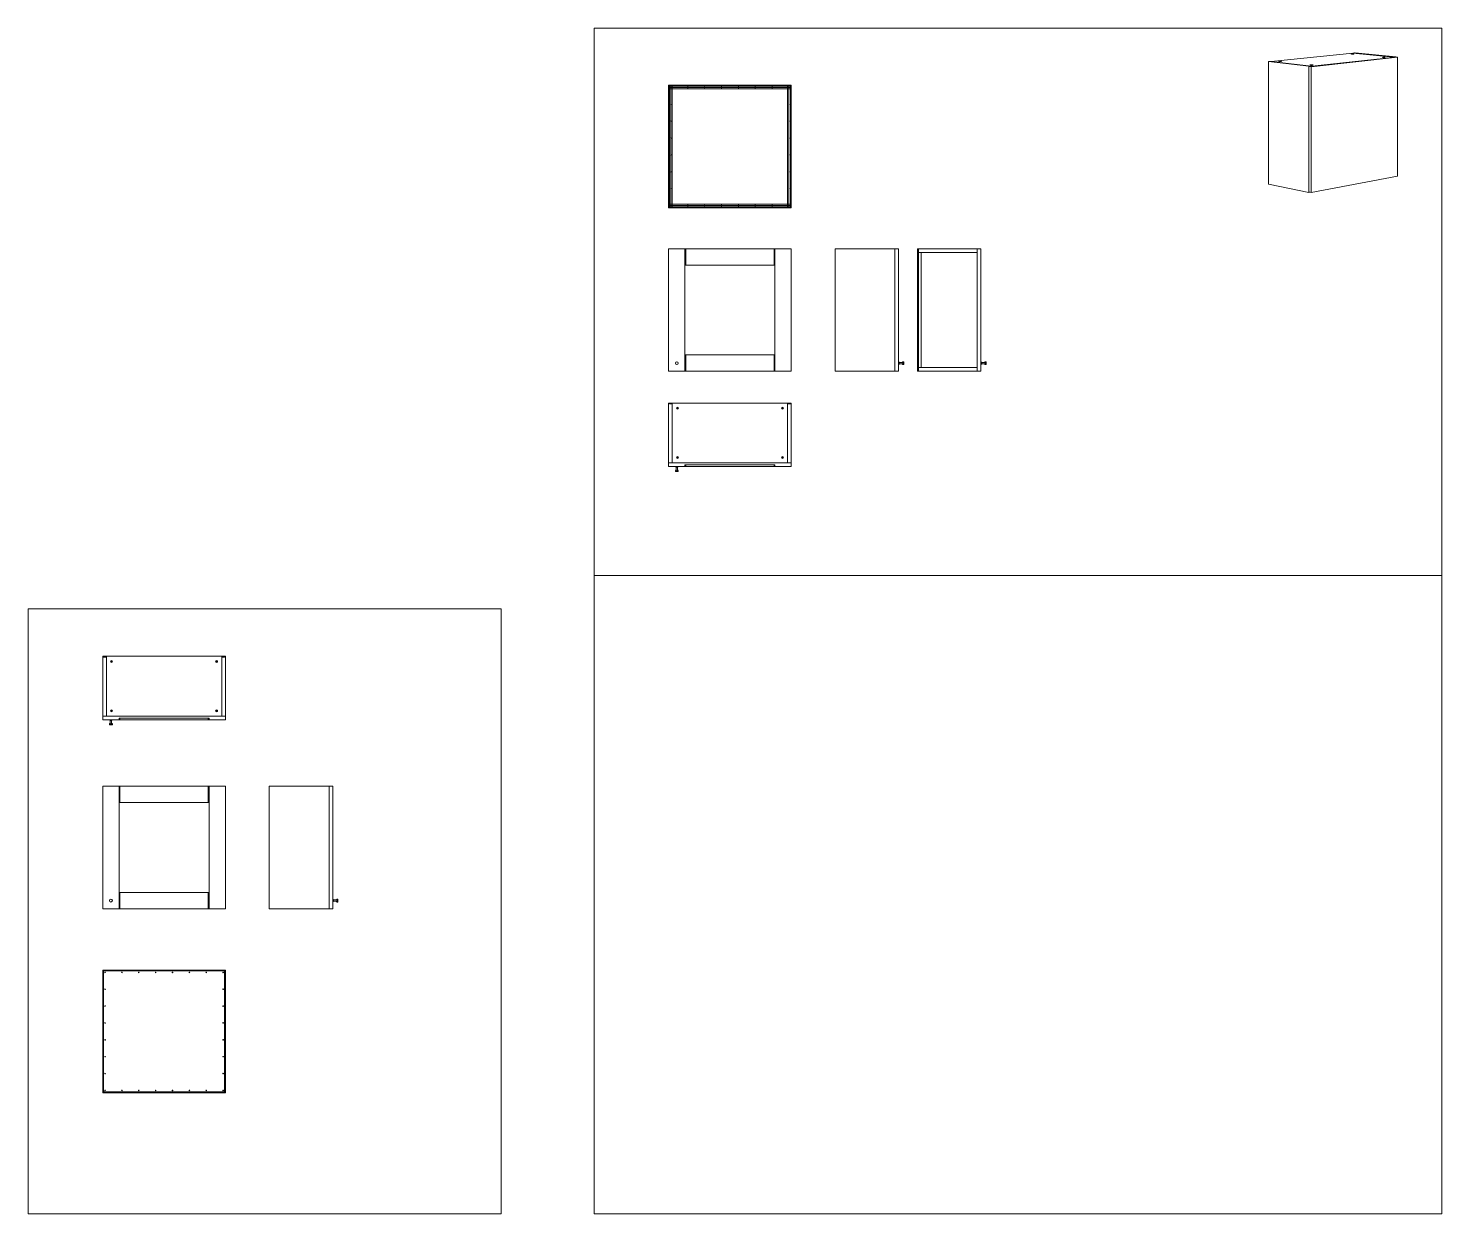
# Model space of a CAD drawing. Header units: centimetres. Extents: x -2268 to 3762, y -1681 to 1458.
# Drawn here: x 3070 to 3762, y -1140 to -560 of the extents above; entities that cross this region are included whole.
import ezdxf

# ---------------------------------------------------------------- set-up
doc = ezdxf.new("R2010")
doc.units = ezdxf.units.CM
for name, color, linetype, lineweight in [('A-SECT-PATT_Num_Penna__6_Num_Penna__6_Num_Penna__6_Num_Penna__6_Num_Penna__6_Num_Penna__6_Num_Penna__6_Num_Penna__6_Num_Penna__3_Num_Penna__3_Num_Penna__3_Num_Penna__3_Num_Penna__3_Num_Penna__3', 3, 'Continuous', 18), ('A-SECT-PATT_Num_Penna__6_Num_Penna__6_Num_Penna__6_Num_Penna__6_Num_Penna__6_Num_Penna__6_Num_Penna__6_Num_Penna__6_Num_Penna__3_Num_Penna__3_Num_Penna__3_Num_Penna__3_Num_Penna__3_Num_Penna__5', 5, 'Continuous', 18), ('A-SECT-PATT_Num_Penna__6_Num_Penna__6_Num_Penna__6_Num_Penna__6_Num_Penna__6_Num_Penna__6_Num_Penna__6_Num_Penna__6_Num_Penna__5_Num_Penna__5_Num_Penna__5_Num_Penna__5_Num_Penna__5_Num_Penna__5', 5, 'Continuous', 18), ('A-SECT-PATT_Num_Penna__6_Num_Penna__6_Num_Penna__6_Num_Penna__6_Num_Penna__6_Num_Penna__6_Num_Penna__6_Num_Penna__6_Num_Penna__6_Num_Penna__6_Num_Penna__6_Num_Penna__6_Num_Penna__6_Num_Penna__6', 6, 'Continuous', 18), ('PDF10_Solid Fills_Num_Penna__5_Num_Penna__5_Num_Penna__5_Num_Penna__5_Num_Penna__5_Num_Penna__5_Num_Penna__5_Num_Penna__5', 5, 'Continuous', 18), ('PDF10_Solid Fills_Num_Penna__82_Num_Penna__82_Num_Penna__82_Num_Penna__82_Num_Penna__82_Num_Penna__82_Num_Penna__82_Num_Penna__82', 82, 'Continuous', 18), ('PDF16_Geometry_Num_Penna__5_Num_Penna__5_Num_Penna__5_Num_Penna__5_Num_Penna__5_Num_Penna__5_Num_Penna__5_Num_Penna__5_Num_Penna__5_Num_Penna__5_Num_Penna__5_Num_Penna__5_Num_Penna__5_Num_Penna__5', 5, 'Continuous', 18), ('PDF16_Geometry_Num_Penna__6_Num_Penna__6_Num_Penna__3_Num_Penna__3_Num_Penna__3_Num_Penna__3_Num_Penna__3_Num_Penna__3_Num_Penna__3_Num_Penna__3_Num_Penna__3_Num_Penna__3_Num_Penna__3_Num_Penna__3', 3, 'Continuous', 18), ('PDF16_Geometry_Num_Penna__6_Num_Penna__6_Num_Penna__6_Num_Penna__3_Num_Penna__3_Num_Penna__3_Num_Penna__3_Num_Penna__3_Num_Penna__3_Num_Penna__3_Num_Penna__3_Num_Penna__3_Num_Penna__3_Num_Penna__3', 3, 'Continuous', 18), ('PDF16_Geometry_Num_Penna__6_Num_Penna__6_Num_Penna__6_Num_Penna__3_Num_Penna__3_Num_Penna__3_Num_Penna__3_Num_Penna__3_Num_Penna__9_Num_Penna__9_Num_Penna__9_Num_Penna__9_Num_Penna__9_Num_Penna__9', 9, 'Continuous', 18), ('PDF16_Geometry_Num_Penna__6_Num_Penna__6_Num_Penna__6_Num_Penna__6_Num_Penna__6_Num_Penna__6_Num_Penna__6_Num_Penna__6_Num_Penna__3_Num_Penna__3_Num_Penna__3_Num_Penna__3_Num_Penna__3_Num_Penna__3', 3, 'Continuous', 18), ('PDF16_Geometry_Num_Penna__6_Num_Penna__6_Num_Penna__6_Num_Penna__6_Num_Penna__6_Num_Penna__6_Num_Penna__6_Num_Penna__6_Num_Penna__6_Num_Penna__6_Num_Penna__6_Num_Penna__6_Num_Penna__6_Num_Penna__6', 6, 'Continuous', 18), ('PDF17_Solid Fills_Num_Penna__5_Num_Penna__5_Num_Penna__5_Num_Penna__5_Num_Penna__5_Num_Penna__5', 5, 'Continuous', 18), ('PDF22_Geometry_Num_Penna__1_Num_Penna__255_Num_Penna__255_Num_Penna__82_Num_Penna__82_Num_Penna__82', 82, 'Continuous', 18), ('PDF22_Solid Fills_Num_Penna__7_Num_Penna__7_Num_Penna__254_Num_Penna__254_Num_Penna__254_Num_Penna__254', 254, 'Continuous', 18), ('PDF22_Solid Fills_Num_Penna__7_Num_Penna__82_Num_Penna__82_Num_Penna__82_Num_Penna__82_Num_Penna__82', 82, 'Continuous', 18), ('PDF2_Geometry_Num_Penna__7_Num_Penna__7_Num_Penna__7_Num_Penna__7_Num_Penna__7_Num_Penna__7', 7, 'Continuous', 18)]:
    doc.layers.add(name, color=color, linetype=linetype, lineweight=lineweight)
doc.layers.add('PDF16_Geometry_Num_Penna__6_Num_Penna__6_Num_Penna__6_Num_Penna__3_Num_Penna__3_Num_Penna__3_Num_Penna__3_Num_Penna__3_Num_Penna__2_Num_Penna__1_Num_Penna__1_Num_Penna__1_Num_Penna__1_Num_Penna__1', color=7, linetype='Continuous', lineweight=18, true_color=0xc6c8ca)

msp = doc.modelspace()

# ---------------------------------------------------------------- linework, layer by layer
at = {"layer": 'A-SECT-PATT_Num_Penna__6_Num_Penna__6_Num_Penna__6_Num_Penna__6_Num_Penna__6_Num_Penna__6_Num_Penna__6_Num_Penna__6_Num_Penna__3_Num_Penna__3_Num_Penna__3_Num_Penna__3_Num_Penna__3_Num_Penna__3', "color": 3, "linetype": 'Continuous', "lineweight": 18}
for p, q in [((3383.9891, -587.8442), (3385.3391, -587.8442)), ((3441.7391, -587.8442), (3443.0891, -587.8442)), ((3383.9891, -647.8442), (3385.3391, -647.8442)), ((3441.7391, -647.8442), (3443.0891, -647.8442))]:
    msp.add_line(p, q, dxfattribs=at)
at = {"layer": 'A-SECT-PATT_Num_Penna__6_Num_Penna__6_Num_Penna__6_Num_Penna__6_Num_Penna__6_Num_Penna__6_Num_Penna__6_Num_Penna__6_Num_Penna__3_Num_Penna__3_Num_Penna__3_Num_Penna__3_Num_Penna__3_Num_Penna__5', "color": 5, "linetype": 'Continuous', "lineweight": 18}
for p, q in [((3107.2386, -1020.7707), (3108.5886, -1020.7707)), ((3164.9886, -1020.7707), (3166.3386, -1020.7707)), ((3107.2386, -1080.7707), (3108.5886, -1080.7707)), ((3164.9886, -1080.7707), (3166.3386, -1080.7707))]:
    msp.add_line(p, q, dxfattribs=at)
at = {"layer": 'A-SECT-PATT_Num_Penna__6_Num_Penna__6_Num_Penna__6_Num_Penna__6_Num_Penna__6_Num_Penna__6_Num_Penna__6_Num_Penna__6_Num_Penna__5_Num_Penna__5_Num_Penna__5_Num_Penna__5_Num_Penna__5_Num_Penna__5', "color": 5, "linetype": 'Continuous', "lineweight": 18}
for centre in [(3387.5391, -723.8442), (3110.7886, -986.7707)]:
    msp.add_circle(centre, 0.7, dxfattribs=at)
at = {"layer": 'A-SECT-PATT_Num_Penna__6_Num_Penna__6_Num_Penna__6_Num_Penna__6_Num_Penna__6_Num_Penna__6_Num_Penna__6_Num_Penna__6_Num_Penna__6_Num_Penna__6_Num_Penna__6_Num_Penna__6_Num_Penna__6_Num_Penna__6', "color": 6, "linetype": 'Continuous', "lineweight": 18}
for p, q in [((3383.5391, -587.8442), (3383.9891, -587.8442)), ((3383.5391, -587.8442), (3383.5391, -647.8442)), ((3383.9891, -587.8442), (3383.9891, -647.8442)), ((3383.9891, -588.2942), (3385.3391, -588.2942)), ((3385.3391, -587.8442), (3385.3391, -588.2942)), ((3385.3391, -587.8442), (3441.7391, -587.8442)), ((3385.3391, -588.2942), (3441.7391, -588.2942)), ((3441.7391, -587.8442), (3441.7391, -588.2942)), ((3441.7391, -588.2942), (3443.0891, -588.2942)), ((3443.0891, -587.8442), (3443.0891, -647.8442)), ((3443.0891, -587.8442), (3443.5391, -587.8442)), ((3443.0891, -588.2942), (3443.0941, -588.2942)), ((3443.5391, -587.8442), (3443.5391, -647.8442)), ((3383.5391, -647.8442), (3441.7391, -647.8442)), ((3383.9891, -647.3942), (3385.3391, -647.3942)), ((3385.3391, -647.8442), (3385.3391, -647.3942)), ((3385.3391, -647.3942), (3441.7391, -647.3942)), ((3441.7391, -647.8442), (3441.7391, -647.3942)), ((3441.7391, -647.3942), (3443.0891, -647.3942)), ((3443.0891, -647.8442), (3443.5391, -647.8442)), ((3383.5391, -667.8442), (3443.5391, -667.8442)), ((3383.5391, -667.8442), (3383.5391, -727.8442)), ((3391.5391, -667.8442), (3391.5391, -727.8442)), ((3391.9391, -667.8442), (3391.9391, -675.8442)), ((3435.1391, -667.8442), (3435.1391, -675.8442)), ((3435.5391, -667.8442), (3435.5391, -727.8442)), ((3443.5391, -667.8442), (3443.5391, -727.8442)), ((3391.5391, -675.8442), (3435.5391, -675.8442)), ((3391.5391, -719.8442), (3435.5391, -719.8442)), ((3391.9391, -719.8442), (3391.9391, -727.8442)), ((3435.1391, -719.8442), (3435.1391, -727.8442)), ((3383.5391, -727.8442), (3443.5391, -727.8442)), ((3391.5391, -773.5442), (3391.5391, -774.3442)), ((3391.9391, -773.5442), (3391.9391, -774.3442)), ((3435.1391, -773.5442), (3435.1391, -774.3442)), ((3435.5391, -773.5442), (3435.5391, -774.3442)), ((3114.7886, -897.4707), (3114.7886, -898.2707)), ((3115.1886, -897.4707), (3115.1886, -898.2707)), ((3158.3886, -897.4707), (3158.3886, -898.2707)), ((3158.7886, -897.4707), (3158.7886, -898.2707)), ((3106.7886, -930.7707), (3166.7886, -930.7707)), ((3106.7886, -930.7707), (3106.7886, -990.7707)), ((3114.7886, -930.7707), (3114.7886, -990.7707)), ((3115.1886, -930.7707), (3115.1886, -938.7707)), ((3158.3886, -930.7707), (3158.3886, -938.7707)), ((3158.7886, -930.7707), (3158.7886, -990.7707)), ((3166.7886, -930.7707), (3166.7886, -990.7707)), ((3114.7886, -938.7707), (3158.7886, -938.7707)), ((3114.7886, -982.7707), (3158.7886, -982.7707)), ((3115.1886, -982.7707), (3115.1886, -990.7707)), ((3158.3886, -982.7707), (3158.3886, -990.7707)), ((3106.7886, -990.7707), (3166.7886, -990.7707)), ((3106.7886, -1020.7707), (3107.2386, -1020.7707)), ((3106.7886, -1020.7707), (3106.7886, -1080.7707)), ((3107.2386, -1020.7707), (3107.2386, -1080.7707)), ((3107.2386, -1021.2207), (3108.5886, -1021.2207)), ((3108.5886, -1020.7707), (3108.5886, -1021.2207)), ((3108.5886, -1020.7707), (3164.9886, -1020.7707)), ((3108.5886, -1021.2207), (3164.9886, -1021.2207)), ((3164.9886, -1020.7707), (3164.9886, -1021.2207)), ((3164.9886, -1021.2207), (3166.3386, -1021.2207)), ((3166.3386, -1020.7707), (3166.3386, -1080.7707)), ((3166.3386, -1020.7707), (3166.7886, -1020.7707)), ((3166.3386, -1021.2207), (3166.3436, -1021.2207)), ((3166.7886, -1020.7707), (3166.7886, -1080.7707)), ((3106.7886, -1080.7707), (3164.9886, -1080.7707)), ((3107.2386, -1080.3207), (3108.5886, -1080.3207)), ((3108.5886, -1080.7707), (3108.5886, -1080.3207)), ((3108.5886, -1080.3207), (3164.9886, -1080.3207)), ((3164.9886, -1080.7707), (3164.9886, -1080.3207)), ((3164.9886, -1080.3207), (3166.3386, -1080.3207)), ((3166.3386, -1080.7707), (3166.7886, -1080.7707))]:
    msp.add_line(p, q, dxfattribs=at)
at = {"layer": 'PDF10_Solid Fills_Num_Penna__5_Num_Penna__5_Num_Penna__5_Num_Penna__5_Num_Penna__5_Num_Penna__5_Num_Penna__5_Num_Penna__5', "color": 5, "linetype": 'Continuous', "lineweight": 18}
for p, q in [((3388.0924, -745.7942), (3387.5857, -745.7942)), ((3388.0924, -745.8942), (3387.5857, -745.8942)), ((3438.9857, -745.7942), (3439.4924, -745.7942)), ((3438.9857, -745.8942), (3439.4924, -745.8942)), ((3388.0924, -769.9942), (3387.5857, -769.9942)), ((3388.0924, -770.0942), (3387.5857, -770.0942)), ((3438.9857, -769.9942), (3439.4924, -769.9942)), ((3438.9857, -770.0942), (3439.4924, -770.0942)), ((3111.3419, -869.7207), (3110.8352, -869.7207)), ((3111.3419, -869.8207), (3110.8352, -869.8207)), ((3162.2352, -869.7207), (3162.7419, -869.7207)), ((3162.2352, -869.8207), (3162.7419, -869.8207)), ((3111.3419, -893.9207), (3110.8352, -893.9207)), ((3111.3419, -894.0207), (3110.8352, -894.0207)), ((3162.2352, -893.9207), (3162.7419, -893.9207)), ((3162.2352, -894.0207), (3162.7419, -894.0207))]:
    msp.add_line(p, q, dxfattribs=at)
for centre in [(3387.8391, -745.8442), (3439.2391, -745.8442), (3387.8391, -770.0442), (3439.2391, -770.0442), (3111.0886, -869.7707), (3162.4886, -869.7707), (3111.0886, -893.9707), (3162.4886, -893.9707)]:
    msp.add_circle(centre, 0.5, dxfattribs=at)
for centre, start, end in [((3387.5857, -745.8442), 90, 270), ((3388.0924, -745.8442), 270, 90), ((3438.9857, -745.8442), 90, 270), ((3439.4924, -745.8442), 270, 90), ((3387.5857, -770.0442), 90, 270), ((3388.0924, -770.0442), 270, 90), ((3438.9857, -770.0442), 90, 270), ((3439.4924, -770.0442), 270, 90), ((3110.8352, -869.7707), 90, 270), ((3111.3419, -869.7707), 270, 90), ((3162.2352, -869.7707), 90, 270), ((3162.7419, -869.7707), 270, 90), ((3110.8352, -893.9707), 90, 270), ((3111.3419, -893.9707), 270, 90), ((3162.2352, -893.9707), 90, 270), ((3162.7419, -893.9707), 270, 90)]:
    msp.add_arc(centre, 0.05, start, end, dxfattribs=at)
at = {"layer": 'PDF10_Solid Fills_Num_Penna__82_Num_Penna__82_Num_Penna__82_Num_Penna__82_Num_Penna__82_Num_Penna__82_Num_Penna__82_Num_Penna__82', "color": 82, "linetype": 'Continuous', "lineweight": 18}
for p, q in [((3387.3416, -745.7942), (3387.3391, -745.7942)), ((3387.3416, -745.8942), (3387.3391, -745.8942)), ((3388.3391, -745.7942), (3388.3366, -745.7942)), ((3388.3391, -745.8942), (3388.3366, -745.8942)), ((3438.7391, -745.7942), (3438.7416, -745.7942)), ((3438.7391, -745.8942), (3438.7416, -745.8942)), ((3439.7366, -745.7942), (3439.7391, -745.7942)), ((3439.7366, -745.8942), (3439.7391, -745.8942)), ((3110.5911, -869.7207), (3110.5886, -869.7207)), ((3110.5911, -869.8207), (3110.5886, -869.8207)), ((3111.5886, -869.7207), (3111.586, -869.7207)), ((3111.5886, -869.8207), (3111.586, -869.8207)), ((3161.9886, -869.7207), (3161.9911, -869.7207)), ((3161.9886, -869.8207), (3161.9911, -869.8207)), ((3162.986, -869.7207), (3162.9886, -869.7207)), ((3162.986, -869.8207), (3162.9886, -869.8207))]:
    msp.add_line(p, q, dxfattribs=at)
at = {"layer": 'PDF16_Geometry_Num_Penna__5_Num_Penna__5_Num_Penna__5_Num_Penna__5_Num_Penna__5_Num_Penna__5_Num_Penna__5_Num_Penna__5_Num_Penna__5_Num_Penna__5_Num_Penna__5_Num_Penna__5_Num_Penna__5_Num_Penna__5', "color": 5, "linetype": 'Continuous', "lineweight": 18}
for p, q in [((3496.3702, -723.3964), (3496.0047, -723.3964)), ((3496.0047, -723.3964), (3496.0047, -724.292)), ((3496.3702, -724.292), (3496.0047, -724.292)), ((3496.3702, -723.3964), (3496.3702, -724.292)), ((3497.6776, -723.5448), (3496.5187, -723.5448)), ((3497.6776, -724.1435), (3496.5187, -724.1435)), ((3498.1136, -723.1442), (3497.6776, -723.5448)), ((3498.1136, -724.5442), (3497.6776, -724.1435)), ((3498.5047, -723.1442), (3498.1136, -723.1442)), ((3498.1136, -723.1442), (3498.1136, -724.5442)), ((3498.5047, -724.5442), (3498.1136, -724.5442)), ((3498.5047, -723.1442), (3498.5047, -724.5442)), ((3536.6483, -723.3964), (3536.2828, -723.3964)), ((3536.2828, -723.3964), (3536.2828, -724.292)), ((3536.6483, -724.292), (3536.2828, -724.292)), ((3536.6483, -723.3964), (3536.6483, -724.292)), ((3537.9556, -723.5448), (3536.7967, -723.5448)), ((3537.9556, -724.1435), (3536.7967, -724.1435)), ((3538.3916, -723.1442), (3537.9556, -723.5448)), ((3538.3916, -724.5442), (3537.9556, -724.1435)), ((3538.7828, -723.1442), (3538.3916, -723.1442)), ((3538.3916, -723.1442), (3538.3916, -724.5442)), ((3538.7828, -724.5442), (3538.3916, -724.5442)), ((3538.7828, -723.1442), (3538.7828, -724.5442)), ((3386.8391, -776.453), (3387.2398, -776.017)), ((3388.2391, -776.453), (3386.8391, -776.453)), ((3386.8391, -776.8442), (3386.8391, -776.453)), ((3388.2391, -776.8442), (3386.8391, -776.8442)), ((3387.9869, -774.3442), (3387.0913, -774.3442)), ((3387.0913, -774.7096), (3387.0913, -774.3442)), ((3387.9869, -774.7096), (3387.0913, -774.7096)), ((3387.2398, -776.017), (3387.2398, -774.8581)), ((3387.8384, -776.017), (3387.8384, -774.8581)), ((3388.2391, -776.453), (3387.8384, -776.017)), ((3387.9869, -774.7096), (3387.9869, -774.3442)), ((3388.2391, -776.8442), (3388.2391, -776.453)), ((3111.2363, -898.2707), (3110.3408, -898.2707)), ((3110.3408, -898.6362), (3110.3408, -898.2707)), ((3111.2363, -898.6362), (3110.3408, -898.6362)), ((3111.2363, -898.6362), (3111.2363, -898.2707)), ((3110.0886, -900.3796), (3110.4892, -899.9435)), ((3111.4886, -900.3796), (3110.0886, -900.3796)), ((3110.0886, -900.7707), (3110.0886, -900.3796)), ((3111.4886, -900.7707), (3110.0886, -900.7707)), ((3110.4892, -899.9435), (3110.4892, -898.7846)), ((3111.0879, -899.9435), (3111.0879, -898.7846)), ((3111.4886, -900.3796), (3111.0879, -899.9435)), ((3111.4886, -900.7707), (3111.4886, -900.3796)), ((3219.6196, -986.3229), (3219.2542, -986.3229)), ((3219.2542, -986.3229), (3219.2542, -987.2185)), ((3219.6196, -987.2185), (3219.2542, -987.2185)), ((3219.6196, -986.3229), (3219.6196, -987.2185)), ((3220.927, -986.4714), (3219.7681, -986.4714)), ((3220.927, -987.07), (3219.7681, -987.07)), ((3221.363, -986.0707), (3220.927, -986.4714)), ((3221.363, -987.4707), (3220.927, -987.07)), ((3221.7542, -986.0707), (3221.363, -986.0707)), ((3221.363, -986.0707), (3221.363, -987.4707)), ((3221.7542, -987.4707), (3221.363, -987.4707)), ((3221.7542, -986.0707), (3221.7542, -987.4707))]:
    msp.add_line(p, q, dxfattribs=at)
for centre, start, end in [((3496.5187, -723.3964), 180, 270), ((3496.5187, -724.292), 90, 180), ((3536.7967, -723.3964), 180, 270), ((3536.7967, -724.292), 90, 180), ((3387.0913, -774.8581), 0, 90), ((3387.9869, -774.8581), 90, 180), ((3110.3408, -898.7846), 0, 90), ((3111.2363, -898.7846), 90, 180), ((3219.7681, -986.3229), 180, 270), ((3219.7681, -987.2185), 90, 180)]:
    msp.add_arc(centre, 0.1485, start, end, dxfattribs=at)
at = {"layer": 'PDF16_Geometry_Num_Penna__6_Num_Penna__6_Num_Penna__3_Num_Penna__3_Num_Penna__3_Num_Penna__3_Num_Penna__3_Num_Penna__3_Num_Penna__3_Num_Penna__3_Num_Penna__3_Num_Penna__3_Num_Penna__3_Num_Penna__3', "color": 3, "linetype": 'Continuous', "lineweight": 18}
for p, q in [((3383.9891, -743.3442), (3385.3391, -743.3442)), ((3441.7391, -743.3442), (3443.0891, -743.3442)), ((3107.2386, -867.2707), (3108.5886, -867.2707)), ((3164.9886, -867.2707), (3166.3386, -867.2707))]:
    msp.add_line(p, q, dxfattribs=at)
at = {"layer": 'PDF16_Geometry_Num_Penna__6_Num_Penna__6_Num_Penna__6_Num_Penna__3_Num_Penna__3_Num_Penna__3_Num_Penna__3_Num_Penna__3_Num_Penna__2_Num_Penna__1_Num_Penna__1_Num_Penna__1_Num_Penna__1_Num_Penna__1', "color": 9, "linetype": 'Continuous', "lineweight": 18, "true_color": 0xc6c8ca}
msp.add_line((3384.6641, -588.2942), (3384.6641, -647.3942), dxfattribs=at)
at = {"layer": 'PDF16_Geometry_Num_Penna__6_Num_Penna__6_Num_Penna__6_Num_Penna__3_Num_Penna__3_Num_Penna__3_Num_Penna__3_Num_Penna__3_Num_Penna__3_Num_Penna__3_Num_Penna__3_Num_Penna__3_Num_Penna__3_Num_Penna__3', "color": 3, "linetype": 'Continuous', "lineweight": 18}
for p, q in [((3383.9891, -589.6442), (3443.0891, -589.6442)), ((3385.3391, -588.2942), (3385.3391, -647.3942)), ((3441.7391, -588.2942), (3441.7391, -647.3942)), ((3383.9891, -646.0442), (3443.0891, -646.0442))]:
    msp.add_line(p, q, dxfattribs=at)
at = {"layer": 'PDF16_Geometry_Num_Penna__6_Num_Penna__6_Num_Penna__6_Num_Penna__3_Num_Penna__3_Num_Penna__3_Num_Penna__3_Num_Penna__3_Num_Penna__9_Num_Penna__9_Num_Penna__9_Num_Penna__9_Num_Penna__9_Num_Penna__9', "color": 9, "linetype": 'Continuous', "lineweight": 18}
for p, q in [((3383.9891, -588.9692), (3443.0891, -588.9692)), ((3442.4141, -588.2942), (3442.4141, -647.3942)), ((3383.9891, -646.7192), (3443.0891, -646.7192))]:
    msp.add_line(p, q, dxfattribs=at)
at = {"layer": 'PDF16_Geometry_Num_Penna__6_Num_Penna__6_Num_Penna__6_Num_Penna__6_Num_Penna__6_Num_Penna__6_Num_Penna__6_Num_Penna__6_Num_Penna__3_Num_Penna__3_Num_Penna__3_Num_Penna__3_Num_Penna__3_Num_Penna__3', "color": 3, "linetype": 'Continuous', "lineweight": 18}
msp.add_line((3507.0828, -726.0442), (3507.0828, -669.6442), dxfattribs=at)
at = {"layer": 'PDF16_Geometry_Num_Penna__6_Num_Penna__6_Num_Penna__6_Num_Penna__6_Num_Penna__6_Num_Penna__6_Num_Penna__6_Num_Penna__6_Num_Penna__6_Num_Penna__6_Num_Penna__6_Num_Penna__6_Num_Penna__6_Num_Penna__6', "color": 6, "linetype": 'Continuous', "lineweight": 18}
for p, q in [((3465.0047, -727.8442), (3465.0047, -667.8442)), ((3465.0047, -667.8442), (3496.0047, -667.8442)), ((3494.2047, -667.8442), (3494.2047, -727.8442)), ((3496.0047, -667.8442), (3496.0047, -727.8442)), ((3505.2828, -727.8442), (3505.2828, -667.8442)), ((3505.2828, -667.8442), (3536.2828, -667.8442)), ((3505.2828, -668.2942), (3505.7328, -668.2942)), ((3505.7328, -727.3942), (3505.7328, -668.2942)), ((3505.7328, -669.6442), (3534.4828, -669.6442)), ((3534.4828, -667.8442), (3534.4828, -727.8442)), ((3536.2828, -667.8442), (3536.2828, -727.8442)), ((3465.0047, -727.8442), (3496.0047, -727.8442)), ((3505.2828, -727.3942), (3505.7328, -727.3942)), ((3505.2828, -727.8442), (3536.2828, -727.8442)), ((3505.7328, -726.0442), (3534.4828, -726.0442)), ((3383.5391, -743.3442), (3383.9891, -743.3442)), ((3383.5391, -743.3442), (3383.5391, -774.3442)), ((3383.9891, -743.3442), (3383.9891, -743.7942)), ((3383.9891, -743.7942), (3385.3391, -743.7942)), ((3385.3391, -743.3442), (3385.3391, -772.5442)), ((3385.3391, -743.3442), (3441.7391, -743.3442)), ((3441.7391, -743.3442), (3441.7391, -772.5442)), ((3443.0891, -743.7942), (3441.7391, -743.7942)), ((3443.0891, -743.3442), (3443.0891, -743.7942)), ((3443.0891, -743.3442), (3443.5391, -743.3442)), ((3443.5391, -743.3442), (3443.5391, -774.3442)), ((3383.5391, -772.5442), (3443.5391, -772.5442)), ((3391.5391, -773.5442), (3435.5391, -773.5442)), ((3383.5391, -774.3442), (3391.5391, -774.3442)), ((3391.9391, -774.3442), (3435.1391, -774.3442)), ((3435.5391, -774.3442), (3443.5391, -774.3442)), ((3106.7886, -867.2707), (3107.2386, -867.2707)), ((3106.7886, -867.2707), (3106.7886, -898.2707)), ((3107.2386, -867.2707), (3107.2386, -867.7207)), ((3107.2386, -867.7207), (3108.5886, -867.7207)), ((3108.5886, -867.2707), (3108.5886, -896.4707)), ((3108.5886, -867.2707), (3164.9886, -867.2707)), ((3164.9886, -867.2707), (3164.9886, -896.4707)), ((3166.3386, -867.7207), (3164.9886, -867.7207)), ((3166.3386, -867.2707), (3166.3386, -867.7207)), ((3166.3386, -867.2707), (3166.7886, -867.2707)), ((3166.7886, -867.2707), (3166.7886, -898.2707)), ((3106.7886, -896.4707), (3166.7886, -896.4707)), ((3106.7886, -898.2707), (3114.7886, -898.2707)), ((3114.7886, -897.4707), (3158.7886, -897.4707)), ((3115.1886, -898.2707), (3158.3886, -898.2707)), ((3158.7886, -898.2707), (3166.7886, -898.2707)), ((3188.2542, -990.7707), (3188.2542, -930.7707)), ((3188.2542, -930.7707), (3219.2542, -930.7707)), ((3217.4542, -930.7707), (3217.4542, -990.7707)), ((3219.2542, -930.7707), (3219.2542, -990.7707)), ((3188.2542, -990.7707), (3219.2542, -990.7707))]:
    msp.add_line(p, q, dxfattribs=at)
at = {"layer": 'PDF17_Solid Fills_Num_Penna__5_Num_Penna__5_Num_Penna__5_Num_Penna__5_Num_Penna__5_Num_Penna__5', "color": 5, "linetype": 'Continuous', "lineweight": 18}
for centre in [(3384.6641, -588.9692), (3392.9141, -588.9692), (3401.1641, -588.9692), (3409.4141, -588.9692), (3417.6641, -588.9692), (3425.9141, -588.9692), (3434.1641, -588.9692), (3442.4141, -588.9692), (3384.6641, -597.2192), (3442.4141, -597.2192), (3384.6641, -605.4692), (3442.4141, -605.4692), (3384.6641, -613.7192), (3442.4141, -613.7192), (3384.6641, -621.9692), (3442.4141, -621.9692), (3384.6641, -630.2192), (3442.4141, -630.2192), (3384.6641, -638.4692), (3442.4141, -638.4692), (3384.6641, -646.7192), (3392.9141, -646.7192), (3401.1641, -646.7192), (3409.4141, -646.7192), (3417.6641, -646.7192), (3425.9141, -646.7192), (3434.1641, -646.7192), (3442.4141, -646.7192), (3107.9136, -1021.8957), (3116.1636, -1021.8957), (3124.4136, -1021.8957), (3132.6636, -1021.8957), (3140.9136, -1021.8957), (3149.1636, -1021.8957), (3157.4136, -1021.8957), (3165.6636, -1021.8957), (3107.9136, -1030.1457), (3165.6636, -1030.1457), (3107.9136, -1038.3957), (3165.6636, -1038.3957), (3107.9136, -1046.6457), (3165.6636, -1046.6457), (3107.9136, -1054.8957), (3165.6636, -1054.8957), (3107.9136, -1063.1457), (3165.6636, -1063.1457), (3107.9136, -1071.3957), (3165.6636, -1071.3957), (3107.9136, -1079.6457), (3116.1636, -1079.6457), (3124.4136, -1079.6457), (3132.6636, -1079.6457), (3140.9136, -1079.6457), (3149.1636, -1079.6457), (3157.4136, -1079.6457), (3165.6636, -1079.6457)]:
    msp.add_circle(centre, 0.15, dxfattribs=at)
at = {"layer": 'PDF22_Geometry_Num_Penna__1_Num_Penna__255_Num_Penna__255_Num_Penna__82_Num_Penna__82_Num_Penna__82', "color": 82, "linetype": 'Continuous', "lineweight": 18}
for p, q in [((3761.6489, -827.7936), (3347.1156, -827.7936)), ((3347.1156, -827.7936), (3347.1156, -1139.9818)), ((3761.6489, -1139.9818), (3761.6489, -827.7936)), ((3070.365, -843.9947), (3301.6166, -843.9947)), ((3070.365, -1139.9818), (3070.365, -843.9947)), ((3301.6166, -843.9947), (3301.6166, -1139.9818)), ((3301.6166, -1139.9818), (3070.365, -1139.9818)), ((3347.1156, -1139.9818), (3761.6489, -1139.9818))]:
    msp.add_line(p, q, dxfattribs=at)
at = {"layer": 'PDF22_Solid Fills_Num_Penna__7_Num_Penna__7_Num_Penna__254_Num_Penna__254_Num_Penna__254_Num_Penna__254', "color": 254, "linetype": 'Continuous', "lineweight": 18}
for p, q in [((3391.5391, -774.3442), (3391.9391, -774.3442)), ((3435.1391, -774.3442), (3435.5391, -774.3442)), ((3114.7886, -898.2707), (3115.1886, -898.2707)), ((3158.3886, -898.2707), (3158.7886, -898.2707))]:
    msp.add_line(p, q, dxfattribs=at)
at = {"layer": 'PDF22_Solid Fills_Num_Penna__7_Num_Penna__82_Num_Penna__82_Num_Penna__82_Num_Penna__82_Num_Penna__82', "color": 82, "linetype": 'Continuous', "lineweight": 18}
for p, q in [((3347.1156, -560), (3761.6489, -560)), ((3347.1156, -560), (3347.1156, -1139.9818)), ((3761.6489, -560), (3761.6489, -1139.9818)), ((3761.6489, -1139.9818), (3347.1156, -1139.9818))]:
    msp.add_line(p, q, dxfattribs=at)
at = {"layer": 'PDF2_Geometry_Num_Penna__7_Num_Penna__7_Num_Penna__7_Num_Penna__7_Num_Penna__7_Num_Penna__7', "color": 7, "linetype": 'Continuous', "lineweight": 18, "flags": 128}
for points in [[(3718.2103, -572.1506), (3678.2798, -576.2384)], [(3718.2103, -572.1506), (3738.0561, -574.1885), (3738.0561, -574.1957)], [(3718.411, -572.124), (3719.2148, -572.0415)], [(3718.411, -572.1713), (3718.411, -572.124)], [(3719.2148, -572.0415), (3719.0142, -572.0207), (3719.282, -571.9936)], [(3739.1628, -574.028), (3719.282, -571.9936)], [(3676.8553, -576.3345), (3696.7015, -578.6122)], [(3696.7015, -640.3205), (3676.8554, -636.3345), (3676.8554, -576.3345)], [(3677.3543, -576.3267), (3677.1547, -576.3038), (3676.8993, -576.3223)], [(3678.2497, -576.2349), (3677.3543, -576.3268)], [(3678.2497, -576.2349), (3697.8983, -578.4828)], [(3738.9622, -574.0978), (3696.7015, -578.6635)], [(3696.7015, -578.6122), (3696.7015, -640.3205)], [(3697.8311, -640.29), (3697.8311, -578.7933), (3696.7015, -578.6634)], [(3696.7015, -578.6634), (3696.7015, -640.0633)], [(3740.0923, -574.2136), (3697.8311, -578.7933)], [(3697.8983, -578.4828), (3697.8983, -578.534)], [(3740.0923, -574.2136), (3738.9623, -574.0978)], [(3739.1628, -574.1185), (3739.1628, -574.028)], [(3740.0923, -632.2946), (3740.0923, -574.2136)], [(3740.0922, -632.2946), (3697.8311, -640.2899), (3696.7015, -640.0634)], [(3697.3614, -640.1959), (3696.7015, -640.3206)]]:
    msp.add_lwpolyline(points, dxfattribs=at)
at = {"layer": 'PDF2_Geometry_Num_Penna__7_Num_Penna__7_Num_Penna__7_Num_Penna__7_Num_Penna__7_Num_Penna__7', "color": 7, "linetype": 'Continuous', "lineweight": 18}
for points in [[(3717.254, -572.5905), (3717.254, -572.5379), (3717.5749, -572.4953), (3717.9706, -572.4953)], [(3717.9706, -572.6858), (3717.5749, -572.6858), (3717.254, -572.6432), (3717.254, -572.5905)], [(3717.9706, -572.4953), (3718.3663, -572.4953), (3718.6871, -572.5379), (3718.6871, -572.5905)], [(3718.6871, -572.5905), (3718.6871, -572.6432), (3718.3663, -572.6858), (3717.9706, -572.6858)], [(3681.8648, -576.2261), (3681.8648, -576.171), (3682.2001, -576.1263), (3682.6135, -576.1263)], [(3682.6135, -576.326), (3682.2001, -576.326), (3681.8648, -576.2812), (3681.8648, -576.2261)], [(3682.6135, -576.1263), (3683.0269, -576.1263), (3683.3621, -576.171), (3683.3621, -576.2261)], [(3683.3621, -576.2261), (3683.3621, -576.2812), (3683.0269, -576.326), (3682.6135, -576.326)], [(3697.2058, -577.9733), (3697.2058, -577.9152), (3697.5495, -577.8682), (3697.9736, -577.8682)], [(3697.9736, -578.0782), (3697.5495, -578.0782), (3697.2058, -578.0313), (3697.2058, -577.9733)], [(3697.9736, -577.8682), (3698.3976, -577.8682), (3698.7414, -577.9152), (3698.7414, -577.9733)], [(3698.7414, -577.9733), (3698.7414, -578.0313), (3698.3976, -578.0782), (3697.9736, -578.0782)], [(3732.6175, -574.1709), (3732.6175, -574.1201), (3732.9418, -574.0788), (3733.3418, -574.0788)], [(3733.3418, -574.263), (3732.9418, -574.263), (3732.6175, -574.2218), (3732.6175, -574.1709)], [(3733.3418, -574.0788), (3733.7418, -574.0788), (3734.0662, -574.1201), (3734.0662, -574.1709)], [(3734.0662, -574.1709), (3734.0662, -574.2218), (3733.7418, -574.263), (3733.3418, -574.263)]]:
    msp.add_open_spline(points, degree=3, dxfattribs=at)

doc.saveas('drawing.dxf')
